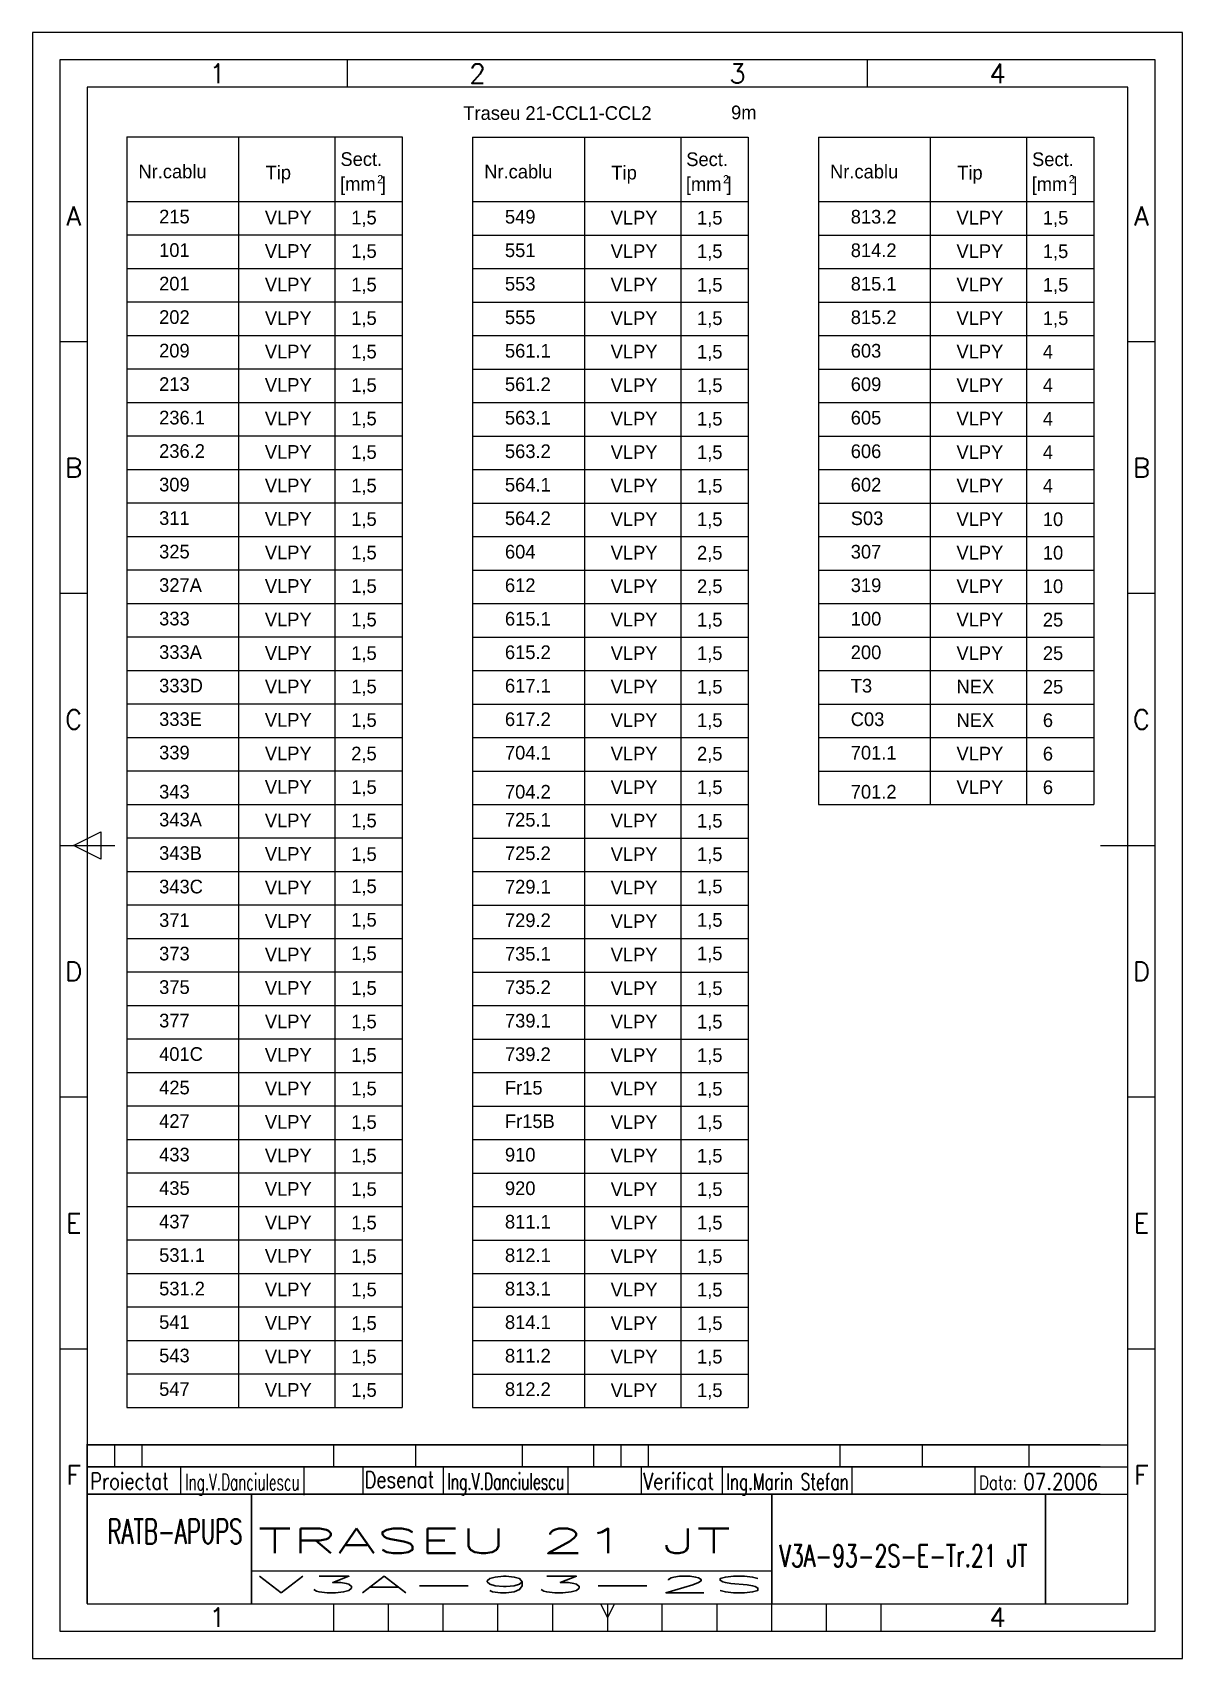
# Model space of a CAD drawing. Header units: millimetres. Extents: x 195 to 405, y 5 to 302.
import ezdxf
from ezdxf.enums import TextEntityAlignment as Align

# ---------------------------------------------------------------- set-up
doc = ezdxf.new("R2010")
doc.units = ezdxf.units.MM
doc.layers.add('INDICATOR', color=7, linetype='Continuous')
doc.styles.add('ISO', font='SIMPLEX.SHX')
doc.styles.add('ROMANS', font='ROMANS.shx', dxfattribs={"width": 0.8})

# ---------------------------------------------------------------- blocks, each defined once
blk = doc.blocks.new('indic-el')
at = {"layer": 'INDICATOR', "color": 1}
for p, q in [((-180, 25), (-180, 29)), ((-175, 25), (-175, 29)), ((-140, 25), (-140, 29)), ((-125, 25), (-125, 29)), ((-105.5, 25), (-105.5, 29)), ((-87.5, 25), (-87.5, 29)), ((-82.5, 25), (-82.5, 29)), ((-47.5, 25), (-47.5, 29)), ((-32.5, 25), (-32.5, 29)), ((-13, 25), (-13, 29)), ((-167.9, 20), (-167.9, 25)), ((-145.42, 19.8), (-145.42, 24.8)), ((-134.65, 20.08), (-134.65, 25.08)), ((-119.93, 20), (-119.93, 25)), ((-97.19, 20), (-97.19, 25)), ((-83.77, 20), (-83.77, 25)), ((-69.03, 20), (-69.03, 25)), ((-45.33, 20), (-45.33, 25)), ((-22.83, 20), (-22.83, 25)), ((-155, 6), (-60, 6))]:
    blk.add_line(p, q, dxfattribs=at)
at = {"layer": 'INDICATOR'}
blk.add_line((-92.5, 25), (-92.5, 29), dxfattribs=at)
at = {"layer": 'INDICATOR', "const_width": 0.3, "flags": 128}
for points in [[(0, 29), (-185, 29), (-185, 0)], [(0, 25), (-185, 25)], [(0, 20), (-185, 20)], [(-155, 0), (-155, 20)], [(-60, 0), (-60, 20)], [(-10, 0), (-10, 20)]]:
    blk.add_lwpolyline(points, dxfattribs=at)
at = {"layer": 'INDICATOR', "color": 1, "style": 'ROMANS', "width": 0.8}
for s, height, p in [('Proiectat', 3, (-184.48, 20.88)), ('Desenat', 3, (-134.37, 21.17)), ('Verificat', 3, (-83.49, 20.88)), ('Data:', 2.5, (-22.15, 20.88))]:
    blk.add_text(s, height=height, dxfattribs=at).set_placement(p)
at = {"layer": 'INDICATOR', "style": 'ROMANS', "width": 0.570908}
blk.add_text('RATB-APUPS', height=4.5, dxfattribs=at).set_placement((-181.28, 10.96), (-156.69, 10.96), align=Align.FIT)
at = {"layer": 'INDICATOR', "color": 1, "style": 'ROMANS'}
for tag, height, width, p, p2 in [('DESENAT', 3, 1.116423, (-119.25, 20.84), (-97.88, 20.84)), ('VERIFICAT', 3, 1.074468, (-68.34, 20.8), (-45.93, 20.8)), ('DATA', 3, 1.321041, (-14.04, 20.81), (-0.45, 20.81)), ('PROIECTAT', 3, 0.908325, (-167.12, 20.74), (-146.23, 20.74)), ('NUME_DESEN', 4.5, 2.080219, (-153.9, 9.22), (-61.18, 9.22)), ('NUMAR', 4, 2.383056, (-58.61, 6.76), (-11.4, 6.76)), ('ANS', 3, 11.421134, (-154.04, 2.01), (-61.04, 2.01))]:
    blk.add_attdef(tag, text='', height=height, dxfattribs=dict(at, width=width)).set_placement(p, p2, align=Align.FIT)

msp = doc.modelspace()

# ---------------------------------------------------------------- linework, layer by layer
at = {"color": 70}
for p, q in [((252.5, 292.49), (252.5, 297.49)), ((347.5, 292.49), (347.5, 297.49)), ((205, 292.49), (205, 15.49)), ((395, 292.49), (205, 292.49)), ((395, 15.49), (395, 292.49)), ((205, 245.99), (200, 245.99)), ((400, 245.99), (395, 245.99)), ((205, 199.99), (200, 199.99)), ((400, 199.99), (395, 199.99)), ((202.5, 153.99), (207.5, 156.49)), ((207.5, 156.49), (207.5, 151.49)), ((200, 153.99), (210, 153.99)), ((207.5, 151.49), (202.5, 153.99)), ((390, 153.99), (400, 153.99)), ((205, 107.99), (200, 107.99)), ((400, 107.99), (395, 107.99)), ((205, 61.99), (200, 61.99)), ((400, 61.99), (395, 61.99)), ((205, 15.49), (395, 15.49)), ((250, 10.49), (250, 15.49)), ((260, 10.49), (260, 15.49)), ((270, 10.49), (270, 15.49)), ((280, 10.49), (280, 15.49)), ((290, 10.49), (290, 15.49)), ((300, 12.99), (298.75, 15.49)), ((301.25, 15.49), (300, 12.99)), ((300, 15.49), (300, 10.49)), ((310, 10.49), (310, 15.49)), ((320, 10.49), (320, 15.49)), ((330, 10.49), (330, 15.49)), ((340, 10.49), (340, 15.49)), ((350, 10.49), (350, 15.49))]:
    msp.add_line(p, q, dxfattribs=at)
at = {"color": 3}
for p, q in [((212.22, 283.41), (212.22, 51.35)), ((212.22, 283.41), (262.53, 283.41)), ((232.62, 283.41), (232.62, 51.35)), ((250.21, 283.41), (250.21, 51.35)), ((262.53, 283.41), (262.53, 51.35)), ((275.37, 283.38), (275.37, 51.33)), ((275.37, 283.38), (325.69, 283.38)), ((295.77, 283.38), (295.77, 51.33)), ((313.36, 283.38), (313.36, 51.33)), ((325.69, 283.38), (325.69, 51.33)), ((338.52, 283.38), (338.52, 161.47)), ((338.52, 283.38), (388.84, 283.38)), ((358.92, 283.38), (358.92, 161.47)), ((376.51, 283.38), (376.51, 161.47)), ((388.84, 283.38), (388.84, 161.47)), ((212.22, 271.63), (262.53, 271.63)), ((275.37, 271.61), (325.69, 271.61)), ((338.52, 271.61), (388.84, 271.61)), ((212.22, 51.35), (262.53, 51.35)), ((275.37, 51.33), (325.69, 51.33))]:
    msp.add_line(p, q, dxfattribs=at)
at = {"color": 2}
for p, q in [((212.22, 265.51), (262.53, 265.51)), ((275.37, 265.49), (325.69, 265.49)), ((338.52, 265.49), (388.84, 265.49)), ((212.22, 259.39), (262.53, 259.39)), ((275.37, 259.37), (325.69, 259.37)), ((338.52, 259.37), (388.84, 259.37)), ((212.22, 253.28), (262.53, 253.28)), ((275.37, 253.25), (325.69, 253.25)), ((338.52, 253.25), (388.84, 253.25)), ((212.22, 247.16), (262.53, 247.16)), ((275.37, 247.13), (325.69, 247.13)), ((338.52, 247.13), (388.84, 247.13)), ((212.22, 241.04), (262.53, 241.04)), ((275.37, 241.01), (325.69, 241.01)), ((338.52, 241.01), (388.84, 241.01)), ((212.22, 234.92), (262.53, 234.92)), ((275.37, 234.89), (325.69, 234.89)), ((338.52, 234.89), (388.84, 234.89)), ((212.22, 228.8), (262.53, 228.8)), ((275.37, 228.77), (325.69, 228.77)), ((338.52, 228.77), (388.84, 228.77)), ((212.22, 222.68), (262.53, 222.68)), ((275.37, 222.65), (325.69, 222.65)), ((338.52, 222.65), (388.84, 222.65)), ((212.22, 216.56), (262.53, 216.56)), ((275.37, 216.54), (325.69, 216.54)), ((338.52, 216.54), (388.84, 216.54)), ((212.22, 210.44), (262.53, 210.44)), ((275.37, 210.42), (325.69, 210.42)), ((338.52, 210.42), (388.84, 210.42)), ((212.22, 204.32), (262.53, 204.32)), ((275.37, 204.3), (325.69, 204.3)), ((338.52, 204.3), (388.84, 204.3)), ((212.22, 198.21), (262.53, 198.21)), ((275.37, 198.18), (325.69, 198.18)), ((338.52, 198.18), (388.84, 198.18)), ((212.22, 192.09), (262.53, 192.09)), ((275.37, 192.06), (325.69, 192.06)), ((338.52, 192.06), (388.84, 192.06)), ((212.22, 185.97), (262.53, 185.97)), ((275.37, 185.94), (325.69, 185.94)), ((338.52, 185.94), (388.84, 185.94)), ((212.22, 179.85), (262.53, 179.85)), ((275.37, 179.82), (325.69, 179.82)), ((338.52, 179.82), (388.84, 179.82)), ((212.22, 173.73), (262.53, 173.73)), ((275.37, 173.7), (325.69, 173.7)), ((338.52, 173.7), (388.84, 173.7)), ((212.22, 167.61), (262.53, 167.61)), ((275.37, 167.58), (325.69, 167.58)), ((338.52, 167.58), (388.84, 167.58)), ((212.22, 161.49), (262.53, 161.49)), ((275.37, 161.47), (325.69, 161.47)), ((338.52, 161.47), (388.84, 161.47)), ((212.22, 155.37), (262.53, 155.37)), ((275.37, 155.35), (325.69, 155.35)), ((212.22, 149.25), (262.53, 149.25)), ((275.37, 149.23), (325.69, 149.23)), ((212.22, 143.14), (262.53, 143.14)), ((275.37, 143.11), (325.69, 143.11)), ((212.22, 137.02), (262.53, 137.02)), ((275.37, 136.99), (325.69, 136.99)), ((212.22, 130.9), (262.53, 130.9)), ((275.37, 130.87), (325.69, 130.87)), ((212.22, 124.78), (262.53, 124.78)), ((275.37, 124.75), (325.69, 124.75)), ((212.22, 118.66), (262.53, 118.66)), ((275.37, 118.63), (325.69, 118.63)), ((212.22, 112.54), (262.53, 112.54)), ((275.37, 112.51), (325.69, 112.51)), ((212.22, 106.42), (262.53, 106.42)), ((275.37, 106.4), (325.69, 106.4)), ((212.22, 100.3), (262.53, 100.3)), ((275.37, 100.28), (325.69, 100.28)), ((212.22, 94.18), (262.53, 94.18)), ((275.37, 94.16), (325.69, 94.16)), ((212.22, 88.07), (262.53, 88.07)), ((275.37, 88.04), (325.69, 88.04)), ((212.22, 81.95), (262.53, 81.95)), ((275.37, 81.92), (325.69, 81.92)), ((212.22, 75.83), (262.53, 75.83)), ((275.37, 75.8), (325.69, 75.8)), ((212.22, 69.71), (262.53, 69.71)), ((275.37, 69.68), (325.69, 69.68)), ((212.22, 63.59), (262.53, 63.59)), ((275.37, 63.56), (325.69, 63.56)), ((212.22, 57.47), (262.53, 57.47)), ((275.37, 57.44), (325.69, 57.44))]:
    msp.add_line(p, q, dxfattribs=at)
for p, q in [((390, 44.49), (395, 44.49)), ((390, 40.49), (395, 40.49)), ((390, 35.49), (395, 35.49))]:
    msp.add_line(p, q)
at = {"color": 240}
for points in [[(405, 5.49), (405, 302.49), (195, 302.49), (195, 5.49)], [(400, 10.49), (400, 297.49), (200, 297.49), (200, 10.49)]]:
    msp.add_lwpolyline(points, close=True, dxfattribs=at)

# ---------------------------------------------------------------- block references
at = {"color": 3, "linetype": 'ByBlock'}
ref = msp.add_blockref('indic-el', (390, 15.49), dxfattribs=at)
ref.add_attrib('NUME_DESEN', 'TRASEU 21 JT ', dxfattribs={"layer": 'INDICATOR', "color": 1, "height": 4.5, "style": 'ROMANS', "width": 1.723847}).set_placement((236.1, 24.71), (328.82, 24.71), align=Align.FIT)
ref.add_attrib('ANS', 'V3A-93-2S', dxfattribs={"layer": 'INDICATOR', "color": 1, "height": 3, "style": 'ROMANS', "width": 3.518944}).set_placement((235.96, 17.5), (328.96, 17.5), align=Align.FIT)
ref.add_attrib('NUMAR', 'V3A-93-2S-E-Tr.21 JT ', dxfattribs={"layer": 'INDICATOR', "color": 1, "height": 4, "style": 'ROMANS', "width": 0.601548}).set_placement((331.39, 22.25), (378.59, 22.25), align=Align.FIT)
ref.add_attrib('DESENAT', 'Ing.V.Danciulescu', dxfattribs={"layer": 'INDICATOR', "color": 1, "height": 3, "style": 'ROMANS', "width": 0.566669}).set_placement((270.75, 36.33), (292.12, 36.33), align=Align.FIT)
ref.add_attrib('VERIFICAT', 'Ing.Marin Stefan', dxfattribs={"layer": 'INDICATOR', "color": 1, "height": 3, "style": 'ROMANS', "width": 0.612783}).set_placement((321.66, 36.29), (344.07, 36.29), align=Align.FIT)
ref.add_attrib('DATA', '07.2006', dxfattribs={"layer": 'INDICATOR', "color": 1, "height": 3, "style": 'ROMANS', "width": 0.748937}).set_placement((375.96, 36.3), (389.54, 36.3), align=Align.FIT)
ref.add_attrib('PROIECTAT', 'Ing.V.Danciulescu', dxfattribs={"layer": 'INDICATOR', "color": 1, "height": 3, "style": 'ROMANS', "width": 0.553941}).set_placement((222.87, 36.23), (243.77, 36.23), align=Align.FIT)

# ---------------------------------------------------------------- texts
at = {"color": 50, "style": 'ISO'}
for s, p in [('1', (228.75, 294.99)), ('2', (276.25, 294.99)), ('3', (323.75, 294.99)), ('4', (371.25, 294.99)), ('A', (202.5, 268.99)), ('A', (397.5, 268.99)), ('B', (202.5, 222.99)), ('B', (397.5, 222.99)), ('C', (202.5, 176.99)), ('C', (397.5, 176.99)), ('D', (202.5, 130.99)), ('D', (397.5, 130.99)), ('E', (202.5, 84.99)), ('E', (397.5, 84.99)), ('F', (202.5, 38.99)), ('F', (397.5, 38.99)), ('1', (228.75, 12.99)), ('4', (371.25, 12.99))]:
    msp.add_text(s, height=3.5, dxfattribs=at).set_placement(p, align=Align.MIDDLE)
at = {"color": 2}
for s, height, p in [('Traseu 21-CCL1-CCL2', 2.5, (273.67, 286.53)), ('9m', 2.5, (322.57, 286.64)), ('Sect.', 2.5, (251.23, 278.12)), ('Sect.', 2.5, (314.38, 278.09)), ('Sect.', 2.5, (377.53, 278.09)), ('Nr.cablu', 2.5, (214.34, 275.86)), ('Tip ', 2.5, (237.56, 275.67)), ('[mm ]', 2.5, (251.16, 273.59)), ('2', 1.5, (257.94, 274.96)), ('Nr.cablu', 2.5, (277.49, 275.84)), ('Tip ', 2.5, (300.71, 275.64)), ('2', 1.5, (321.09, 274.94)), ('Nr.cablu', 2.5, (340.64, 275.84)), ('Tip ', 2.5, (363.86, 275.64)), ('2', 1.5, (384.24, 274.94)), ('[mm ]', 2.5, (314.31, 273.56)), ('[mm ]', 2.5, (377.46, 273.56)), ('215', 2.5, (218.12, 267.62)), ('VLPY', 2.5, (237.43, 267.45)), ('1,5', 2.5, (253.2, 267.44)), ('549', 2.5, (281.27, 267.59)), ('VLPY', 2.5, (300.58, 267.42)), ('1,5', 2.5, (316.35, 267.41)), ('813.2', 2.5, (344.42, 267.59)), ('VLPY', 2.5, (363.73, 267.42)), ('1,5', 2.5, (379.5, 267.41)), ('101', 2.5, (218.12, 261.5)), ('VLPY', 2.5, (237.43, 261.33)), ('1,5', 2.5, (253.2, 261.32)), ('551', 2.5, (281.27, 261.47)), ('VLPY', 2.5, (300.58, 261.3)), ('1,5', 2.5, (316.35, 261.29)), ('814.2', 2.5, (344.42, 261.47)), ('VLPY', 2.5, (363.73, 261.3)), ('1,5', 2.5, (379.5, 261.29)), ('201', 2.5, (218.12, 255.38)), ('VLPY', 2.5, (237.43, 255.21)), ('1,5', 2.5, (253.2, 255.2)), ('553', 2.5, (281.27, 255.35)), ('VLPY', 2.5, (300.58, 255.19)), ('1,5', 2.5, (316.35, 255.17)), ('815.1', 2.5, (344.42, 255.35)), ('VLPY', 2.5, (363.73, 255.19)), ('1,5', 2.5, (379.5, 255.17)), ('202', 2.5, (218.12, 249.26)), ('VLPY', 2.5, (237.43, 249.09)), ('1,5', 2.5, (253.2, 249.08)), ('555', 2.5, (281.27, 249.23)), ('VLPY', 2.5, (300.58, 249.07)), ('1,5', 2.5, (316.35, 249.06)), ('815.2', 2.5, (344.42, 249.23)), ('VLPY', 2.5, (363.73, 249.07)), ('1,5', 2.5, (379.5, 249.06)), ('209', 2.5, (218.12, 243.14)), ('VLPY', 2.5, (237.43, 242.97)), ('1,5', 2.5, (253.2, 242.96)), ('561.1', 2.5, (281.27, 243.11)), ('VLPY', 2.5, (300.58, 242.95)), ('1,5', 2.5, (316.35, 242.94)), ('603', 2.5, (344.42, 243.11)), ('VLPY', 2.5, (363.73, 242.95)), ('4', 2.5, (379.5, 242.94)), ('213', 2.5, (218.12, 237.02)), ('VLPY', 2.5, (237.43, 236.86)), ('1,5', 2.5, (253.2, 236.85)), ('561.2', 2.5, (281.27, 237)), ('VLPY', 2.5, (300.58, 236.83)), ('1,5', 2.5, (316.35, 236.82)), ('609', 2.5, (344.42, 237)), ('VLPY', 2.5, (363.73, 236.83)), ('4', 2.5, (379.5, 236.82)), ('236.1', 2.5, (218.12, 230.9)), ('VLPY', 2.5, (237.43, 230.74)), ('1,5', 2.5, (253.2, 230.73)), ('563.1', 2.5, (281.27, 230.88)), ('VLPY', 2.5, (300.58, 230.71)), ('1,5', 2.5, (316.35, 230.7)), ('605', 2.5, (344.42, 230.88)), ('VLPY', 2.5, (363.73, 230.71)), ('4', 2.5, (379.5, 230.7)), ('236.2', 2.5, (218.12, 224.79)), ('VLPY', 2.5, (237.43, 224.62)), ('1,5', 2.5, (253.2, 224.61)), ('563.2', 2.5, (281.27, 224.76)), ('VLPY', 2.5, (300.58, 224.59)), ('1,5', 2.5, (316.35, 224.58)), ('606', 2.5, (344.42, 224.76)), ('VLPY', 2.5, (363.73, 224.59)), ('4', 2.5, (379.5, 224.58)), ('309', 2.5, (218.12, 218.67)), ('VLPY', 2.5, (237.43, 218.5)), ('1,5', 2.5, (253.2, 218.49)), ('564.1', 2.5, (281.27, 218.64)), ('VLPY', 2.5, (300.58, 218.47)), ('1,5', 2.5, (316.35, 218.46)), ('602', 2.5, (344.42, 218.64)), ('VLPY', 2.5, (363.73, 218.47)), ('4', 2.5, (379.5, 218.46)), ('311', 2.5, (218.12, 212.55)), ('VLPY', 2.5, (237.43, 212.38)), ('1,5', 2.5, (253.2, 212.37)), ('564.2', 2.5, (281.27, 212.52)), ('VLPY', 2.5, (300.58, 212.35)), ('1,5', 2.5, (316.35, 212.34)), ('S03', 2.5, (344.42, 212.52)), ('VLPY', 2.5, (363.73, 212.35)), ('10', 2.5, (379.5, 212.34)), ('325', 2.5, (218.12, 206.43)), ('VLPY', 2.5, (237.43, 206.26)), ('1,5', 2.5, (253.2, 206.25)), ('604', 2.5, (281.27, 206.4)), ('VLPY', 2.5, (300.58, 206.23)), ('2,5', 2.5, (316.35, 206.22)), ('307', 2.5, (344.42, 206.4)), ('VLPY', 2.5, (363.73, 206.23)), ('10', 2.5, (379.5, 206.22)), ('327A', 2.5, (218.12, 200.31)), ('VLPY', 2.5, (237.43, 200.14)), ('1,5', 2.5, (253.2, 200.13)), ('612', 2.5, (281.27, 200.28)), ('VLPY', 2.5, (300.58, 200.12)), ('2,5', 2.5, (316.35, 200.1)), ('319', 2.5, (344.42, 200.28)), ('VLPY', 2.5, (363.73, 200.12)), ('10', 2.5, (379.5, 200.1)), ('333', 2.5, (218.12, 194.19)), ('VLPY', 2.5, (237.43, 194.02)), ('1,5', 2.5, (253.2, 194.01)), ('615.1', 2.5, (281.27, 194.16)), ('VLPY', 2.5, (300.58, 194)), ('1,5', 2.5, (316.35, 193.99)), ('100', 2.5, (344.42, 194.16)), ('VLPY', 2.5, (363.73, 194)), ('25', 2.5, (379.5, 193.99)), ('333A', 2.5, (218.12, 188.07)), ('VLPY', 2.5, (237.43, 187.9)), ('1,5', 2.5, (253.2, 187.89)), ('615.2', 2.5, (281.27, 188.04)), ('VLPY', 2.5, (300.58, 187.88)), ('1,5', 2.5, (316.35, 187.87)), ('200', 2.5, (344.42, 188.04)), ('VLPY', 2.5, (363.73, 187.88)), ('25', 2.5, (379.5, 187.87)), ('333D', 2.5, (218.12, 181.95)), ('VLPY', 2.5, (237.43, 181.79)), ('1,5', 2.5, (253.2, 181.78)), ('617.1', 2.5, (281.27, 181.93)), ('VLPY', 2.5, (300.58, 181.76)), ('1,5', 2.5, (316.35, 181.75)), ('T3', 2.5, (344.42, 181.93)), ('NEX', 2.5, (363.73, 181.76)), ('25', 2.5, (379.5, 181.75)), ('333E', 2.5, (218.12, 175.83)), ('617.2', 2.5, (281.27, 175.81)), ('C03', 2.5, (344.42, 175.81)), ('VLPY', 2.5, (237.43, 175.67)), ('1,5', 2.5, (253.2, 175.66)), ('VLPY', 2.5, (300.58, 175.64)), ('1,5', 2.5, (316.35, 175.63)), ('NEX', 2.5, (363.73, 175.64)), ('6', 2.5, (379.5, 175.63)), ('339', 2.5, (218.12, 169.72)), ('VLPY', 2.5, (237.43, 169.55)), ('2,5', 2.5, (253.2, 169.54)), ('704.1', 2.5, (281.27, 169.69)), ('VLPY', 2.5, (300.58, 169.52)), ('2,5', 2.5, (316.35, 169.51)), ('701.1', 2.5, (344.42, 169.69)), ('VLPY', 2.5, (363.73, 169.52)), ('6', 2.5, (379.5, 169.51)), ('343', 2.5, (218.12, 162.57)), ('VLPY', 2.5, (237.43, 163.43)), ('1,5', 2.5, (253.2, 163.42)), ('704.2', 2.5, (281.27, 162.55)), ('VLPY', 2.5, (300.58, 163.4)), ('1,5', 2.5, (316.35, 163.39)), ('701.2', 2.5, (344.42, 162.55)), ('VLPY', 2.5, (363.73, 163.4)), ('6', 2.5, (379.5, 163.39)), ('343A', 2.5, (218.12, 157.48)), ('VLPY', 2.5, (237.43, 157.31)), ('1,5', 2.5, (253.2, 157.3)), ('725.1', 2.5, (281.27, 157.45)), ('VLPY', 2.5, (300.58, 157.28)), ('1,5', 2.5, (316.35, 157.27)), ('343B', 2.5, (218.12, 151.36)), ('VLPY', 2.5, (237.43, 151.19)), ('1,5', 2.5, (253.2, 151.18)), ('725.2', 2.5, (281.27, 151.33)), ('VLPY', 2.5, (300.58, 151.16)), ('1,5', 2.5, (316.35, 151.15)), ('343C', 2.5, (218.12, 145.24)), ('VLPY', 2.5, (237.43, 145.07)), ('1,5', 2.5, (253.2, 145.29)), ('729.1', 2.5, (281.27, 145.21)), ('VLPY', 2.5, (300.58, 145.05)), ('1,5', 2.5, (316.35, 145.26)), ('371', 2.5, (218.12, 139.12)), ('VLPY', 2.5, (237.43, 138.95)), ('1,5', 2.5, (253.2, 139.17)), ('729.2', 2.5, (281.27, 139.09)), ('VLPY', 2.5, (300.58, 138.93)), ('1,5', 2.5, (316.35, 139.15)), ('373', 2.5, (218.12, 133)), ('VLPY', 2.5, (237.43, 132.83)), ('1,5', 2.5, (253.2, 133.05)), ('735.1', 2.5, (281.27, 132.97)), ('VLPY', 2.5, (300.58, 132.81)), ('1,5', 2.5, (316.35, 133.03)), ('375', 2.5, (218.12, 126.88)), ('VLPY', 2.5, (237.43, 126.72)), ('1,5', 2.5, (253.2, 126.71)), ('735.2', 2.5, (281.27, 126.86)), ('VLPY', 2.5, (300.58, 126.69)), ('1,5', 2.5, (316.35, 126.68)), ('377', 2.5, (218.12, 120.76)), ('VLPY', 2.5, (237.43, 120.6)), ('1,5', 2.5, (253.2, 120.59)), ('739.1', 2.5, (281.27, 120.74)), ('VLPY', 2.5, (300.58, 120.57)), ('1,5', 2.5, (316.35, 120.56)), ('401C', 2.5, (218.12, 114.65)), ('VLPY', 2.5, (237.43, 114.48)), ('1,5', 2.5, (253.2, 114.47)), ('739.2', 2.5, (281.27, 114.62)), ('VLPY', 2.5, (300.58, 114.45)), ('1,5', 2.5, (316.35, 114.44)), ('425', 2.5, (218.12, 108.53)), ('VLPY', 2.5, (237.43, 108.36)), ('1,5', 2.5, (253.2, 108.35)), ('Fr15', 2.5, (281.27, 108.5)), ('VLPY', 2.5, (300.58, 108.33)), ('1,5', 2.5, (316.35, 108.32)), ('427', 2.5, (218.12, 102.41)), ('VLPY', 2.5, (237.43, 102.24)), ('1,5', 2.5, (253.2, 102.23)), ('Fr15B', 2.5, (281.27, 102.38)), ('VLPY', 2.5, (300.58, 102.21)), ('1,5', 2.5, (316.35, 102.2)), ('433', 2.5, (218.12, 96.29)), ('VLPY', 2.5, (237.43, 96.12)), ('1,5', 2.5, (253.2, 96.11)), ('910', 2.5, (281.27, 96.26)), ('VLPY', 2.5, (300.58, 96.09)), ('1,5', 2.5, (316.35, 96.08)), ('435', 2.5, (218.12, 90.17)), ('VLPY', 2.5, (237.43, 90)), ('1,5', 2.5, (253.2, 89.99)), ('920', 2.5, (281.27, 90.14)), ('VLPY', 2.5, (300.58, 89.98)), ('1,5', 2.5, (316.35, 89.97)), ('437', 2.5, (218.12, 84.05)), ('VLPY', 2.5, (237.43, 83.88)), ('1,5', 2.5, (253.2, 83.87)), ('811.1', 2.5, (281.27, 84.02)), ('VLPY', 2.5, (300.58, 83.86)), ('1,5', 2.5, (316.35, 83.85)), ('531.1', 2.5, (218.12, 77.93)), ('VLPY', 2.5, (237.43, 77.77)), ('1,5', 2.5, (253.2, 77.75)), ('812.1', 2.5, (281.27, 77.9)), ('VLPY', 2.5, (300.58, 77.74)), ('1,5', 2.5, (316.35, 77.73)), ('531.2', 2.5, (218.12, 71.81)), ('813.1', 2.5, (281.27, 71.79)), ('VLPY', 2.5, (237.43, 71.65)), ('1,5', 2.5, (253.2, 71.64)), ('VLPY', 2.5, (300.58, 71.62)), ('1,5', 2.5, (316.35, 71.61)), ('541', 2.5, (218.12, 65.69)), ('VLPY', 2.5, (237.43, 65.53)), ('1,5', 2.5, (253.2, 65.52)), ('814.1', 2.5, (281.27, 65.67)), ('VLPY', 2.5, (300.58, 65.5)), ('1,5', 2.5, (316.35, 65.49)), ('543', 2.5, (218.12, 59.58)), ('VLPY', 2.5, (237.43, 59.41)), ('1,5', 2.5, (253.2, 59.4)), ('811.2', 2.5, (281.27, 59.55)), ('VLPY', 2.5, (300.58, 59.38)), ('1,5', 2.5, (316.35, 59.37)), ('547', 2.5, (218.12, 53.46)), ('VLPY', 2.5, (237.43, 53.29)), ('1,5', 2.5, (253.2, 53.28)), ('812.2', 2.5, (281.27, 53.43)), ('VLPY', 2.5, (300.58, 53.26)), ('1,5', 2.5, (316.35, 53.25))]:
    msp.add_text(s, height=height, dxfattribs=at).set_placement(p)

doc.saveas('drawing.dxf')
